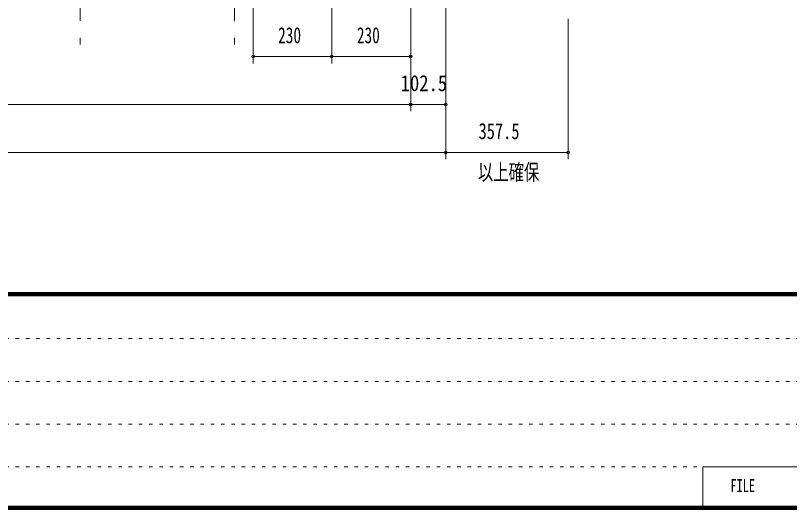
# Model space of a CAD drawing. Units: millimetres, scale not verified. Extents: x -5740 to 6033, y -4020 to 4020.
# Drawn here: x -1451 to 810, y -4020 to -2577 of the extents above; entities that cross this region are included whole.
import ezdxf
from ezdxf.enums import TextEntityAlignment as Align

# ---------------------------------------------------------------- set-up
doc = ezdxf.new("R2010")
doc.units = ezdxf.units.MM
doc.header["$LTSCALE"] = 10
doc.linetypes.add('USER1', pattern=[3, 1, -2])
doc.linetypes.add('USER6', pattern=[25, 6, -5, 2, -5, 2, -5])
for name, color, linetype, lineweight in [('0-3_2ラック-03BODL', 7, 'Continuous', 18), ('0-C_2ラック-F寸法', 3, 'Continuous', 18), ('1-0_F-F4PAPAER', 5, 'Continuous', 18)]:
    doc.layers.add(name, color=color, linetype=linetype, lineweight=lineweight)
doc.styles.add('ＭＳ ゴシック', font='')
doc.styles.get('ＭＳ ゴシック').set_extended_font_data('MS Gothic')

msp = doc.modelspace()

# ---------------------------------------------------------------- linework, layer by layer
at = {"layer": '0-3_2ラック-03BODL', "color": 2, "linetype": 'USER6'}
for p, q in [((-1261.25, -31.79), (-1261.25, -2696.6)), ((-811.25, -31.79), (-811.25, -2696.6))]:
    msp.add_line(p, q, dxfattribs=at)
at = {"layer": '0-C_2ラック-F寸法'}
for p, q in [((-756.25, -2716.6), (-756.25, -1061.79)), ((-526.25, -2716.6), (-526.25, -1061.79)), ((-296.25, -2856.6), (-296.25, -1061.79)), ((-193.75, -2996.6), (-193.75, -1042.76)), ((163.75, -2996.6), (163.75, -2586.6)), ((-526.25, -2696.6), (-756.25, -2696.6)), ((-296.25, -2696.6), (-526.25, -2696.6)), ((-4326.25, -2836.6), (-296.25, -2836.6)), ((-193.75, -2836.6), (-296.25, -2836.6)), ((-4466.25, -2976.6), (-156.25, -2976.6)), ((163.75, -2976.6), (-193.75, -2976.6))]:
    msp.add_line(p, q, dxfattribs=at)
for centre, start, end in [((-756.25, -2696.6), 0, 180), ((-756.25, -2696.6), 180, 0), ((-526.25, -2696.6), 0, 180), ((-526.25, -2696.6), 180, 0), ((-296.25, -2696.6), 0, 180), ((-296.25, -2696.6), 180, 0), ((-296.25, -2836.6), 0, 180), ((-296.25, -2836.6), 180, 0), ((-193.75, -2836.6), 0, 180), ((-193.75, -2836.6), 180, 0), ((-193.75, -2976.6), 0, 180), ((-193.75, -2976.6), 180, 0), ((163.75, -2976.6), 0, 180), ((163.75, -2976.6), 180, 0)]:
    msp.add_arc(centre, 4, start, end, dxfattribs=at)
at = {"layer": '1-0_F-F4PAPAER'}
for p, q in [((-5730.04, -3385.87), (5729.96, -3385.87)), ((5729.96, -3386.87), (-5730.04, -3386.87)), ((-5730.04, -3387.87), (5729.96, -3387.87)), ((5729.96, -3388.87), (-5730.04, -3388.87)), ((-5730.04, -3389.87), (5729.96, -3389.87)), ((5729.96, -3390.87), (-5730.04, -3390.87)), ((-5730.04, -3391.87), (5729.96, -3391.87)), ((5729.96, -3392.87), (-5730.04, -3392.87)), ((-5730.04, -3393.87), (5729.96, -3393.87)), ((5729.96, -3394.87), (-5730.04, -3394.87)), ((-5730.04, -3395.87), (5729.96, -3395.87))]:
    msp.add_line(p, q, dxfattribs=at)
at = {"layer": '1-0_F-F4PAPAER', "color": 6, "linetype": 'USER1'}
for p, q in [((1559.96, -3520.67), (-5740.04, -3520.67)), ((-5740.04, -3645.47), (1559.96, -3645.47)), ((1559.96, -3770.27), (-5740.04, -3770.27)), ((-5740.04, -3895.07), (556.76, -3895.07))]:
    msp.add_line(p, q, dxfattribs=at)
at = {"layer": '1-0_F-F4PAPAER'}
for points in [[(5739.96, 4020.13), (-5740.04, 4020.13), (-5740.04, -4019.87), (5739.96, -4019.87)], [(5738.96, 4019.13), (5738.96, -4018.87), (-5739.04, -4018.87), (-5739.04, 4019.13)], [(5737.96, 4018.13), (5737.96, -4017.87), (-5738.04, -4017.87), (-5738.04, 4018.13)], [(5736.96, 4017.13), (5736.96, -4016.87), (-5737.04, -4016.87), (-5737.04, 4017.13)], [(5735.96, 4016.13), (5735.96, -4015.87), (-5736.04, -4015.87), (-5736.04, 4016.13)], [(5734.96, 4015.13), (5734.96, -4014.87), (-5735.04, -4014.87), (-5735.04, 4015.13)], [(5733.96, 4014.13), (5733.96, -4013.87), (-5734.04, -4013.87), (-5734.04, 4014.13)], [(5732.96, 4013.13), (5732.96, -4012.87), (-5733.04, -4012.87), (-5733.04, 4013.13)], [(5731.96, 4012.13), (5731.96, -4011.87), (-5732.04, -4011.87), (-5732.04, 4012.13)], [(5730.96, 4011.13), (5730.96, -4010.87), (-5731.04, -4010.87), (-5731.04, 4011.13)], [(5729.96, 4010.13), (5729.96, -4009.87), (-5730.04, -4009.87), (-5730.04, 4010.13)]]:
    msp.add_lwpolyline(points, close=True, dxfattribs=at)
msp.add_lwpolyline([(1559.96, -3895.07), (556.76, -3895.07), (556.76, -4019.87)], dxfattribs=at)

# ---------------------------------------------------------------- texts
at = {"layer": '0-C_2ラック-F寸法', "color": 7, "style": 'ＭＳ ゴシック'}
for s, width, p in [('230', 0.7, (-683.38, -2671.8)), ('230', 0.7, (-453.38, -2671.8)), ('102.5', 0.85, (-325.37, -2811.8)), ('357.5', 0.75, (-97.94, -2951.8)), ('以上確保', 0.7, (-99.72, -3071.8))]:
    msp.add_text(s, height=46.89, dxfattribs=dict(at, width=width)).set_placement(p, align=Align.BOTTOM_LEFT)
at = {"layer": '1-0_F-F4PAPAER', "color": 7, "style": 'ＭＳ ゴシック', "width": 0.7}
msp.add_text('FILE', height=37.51, dxfattribs=at).set_placement((637.82, -3979.94), align=Align.BOTTOM_LEFT)

doc.saveas('drawing.dxf')
